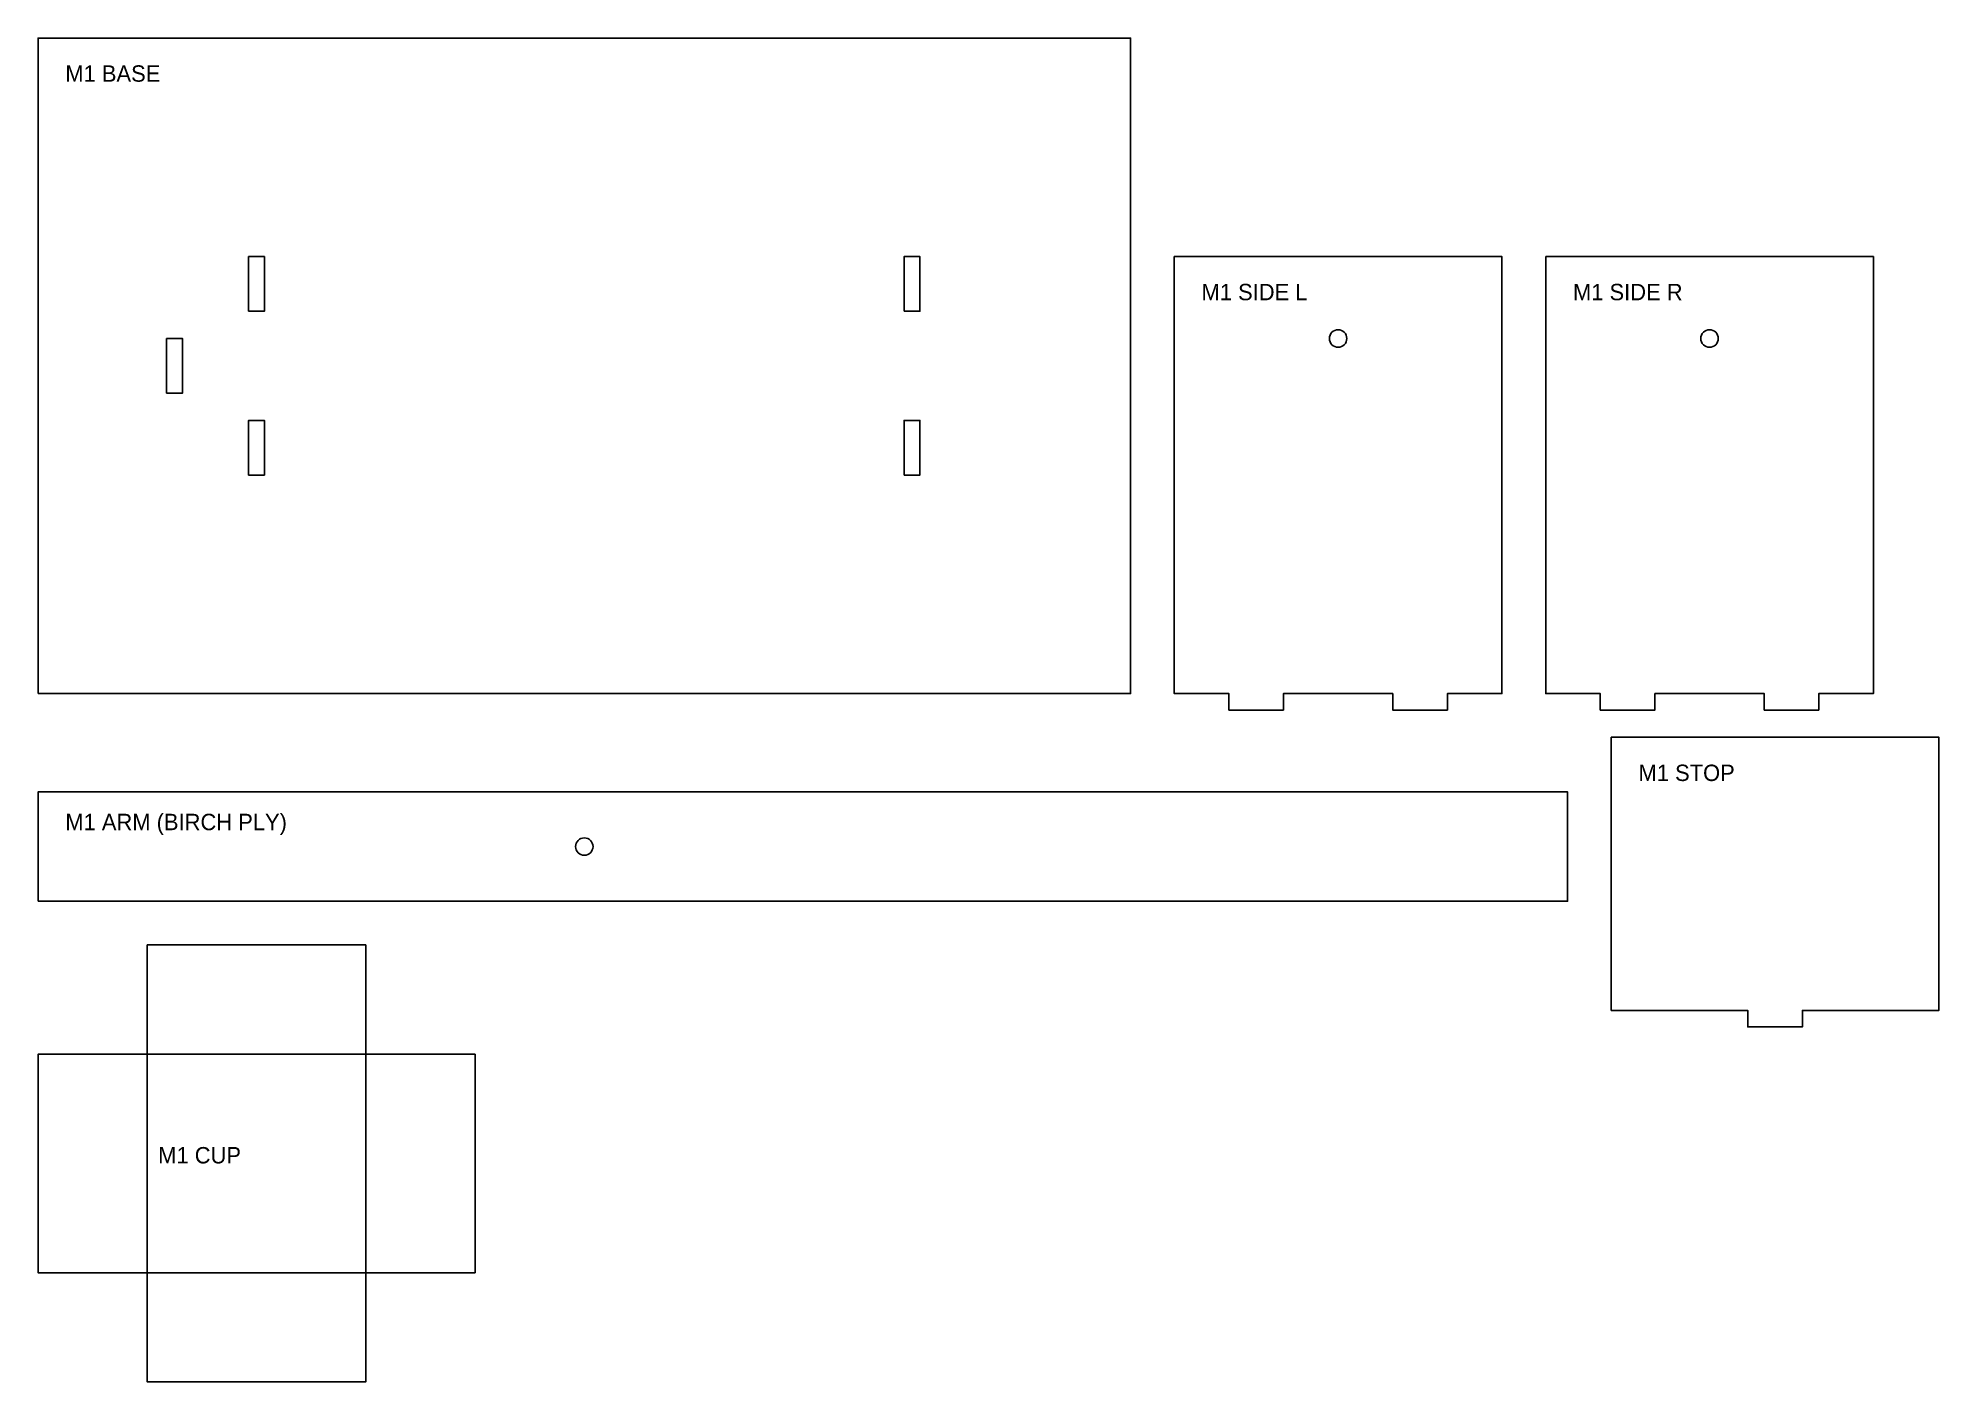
# Model space of a CAD drawing. Header units: metres. Extents: x 0 to 348, y -126 to 120.
import ezdxf

# ---------------------------------------------------------------- set-up
doc = ezdxf.new("R2010")
doc.units = ezdxf.units.M
doc.layers.add('CUTS', color=7, linetype='Continuous')
doc.layers.add('ENGRAVE', color=1, linetype='Continuous')

msp = doc.modelspace()

# ---------------------------------------------------------------- linework, layer by layer
at = {"layer": 'CUTS'}
for points in [[(0, 0), (200, 0), (200, 120), (0, 120)], [(38.55, 70), (41.45, 70), (41.45, 80), (38.55, 80)], [(158.55, 70), (161.45, 70), (161.45, 80), (158.55, 80)], [(208, 80), (268, 80), (268, 0), (258, 0), (258, -3), (248, -3), (248, 0), (228, 0), (228, -3), (218, -3), (218, 0), (208, 0)], [(276, 80), (336, 80), (336, 0), (326, 0), (326, -3), (316, -3), (316, 0), (296, 0), (296, -3), (286, -3), (286, 0), (276, 0)], [(23.55, 55), (26.45, 55), (26.45, 65), (23.55, 65)], [(38.55, 40), (41.45, 40), (41.45, 50), (38.55, 50)], [(158.55, 40), (161.45, 40), (161.45, 50), (158.55, 50)], [(288, -8), (348, -8), (348, -58), (323, -58), (323, -61), (313, -61), (313, -58), (288, -58)], [(0, -38), (280, -38), (280, -18), (0, -18)], [(20, -46), (60, -46), (60, -66), (80, -66), (80, -106), (60, -106), (60, -126), (20, -126), (20, -106), (0, -106), (0, -66), (20, -66)]]:
    msp.add_lwpolyline(points, close=True, dxfattribs=at)
for centre in [(238, 65), (306, 65), (100, -28)]:
    msp.add_circle(centre, 1.6, dxfattribs=at)
at = {"layer": 'ENGRAVE'}
for p, q in [((20, -66), (60, -66)), ((20, -106), (20, -66)), ((60, -106), (60, -66)), ((20, -106), (60, -106))]:
    msp.add_line(p, q, dxfattribs=at)

# ---------------------------------------------------------------- texts
for s, p in [('M1 BASE', (5, 112)), ('M1 SIDE L', (213, 72)), ('M1 SIDE R', (281, 72)), ('M1 STOP', (293, -16)), ('M1 ARM (BIRCH PLY)', (5, -25)), ('M1 CUP', (22, -86))]:
    msp.add_text(s, height=3, dxfattribs=at).set_placement(p)

doc.saveas('drawing.dxf')
